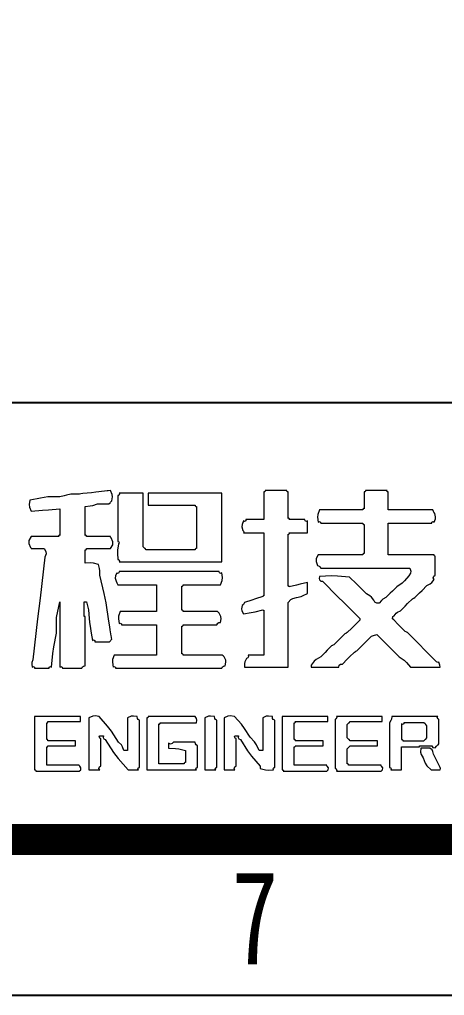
# Model space of a CAD drawing. Header units: millimetres. Extents: x -705761 to 1364679, y -410401 to 446404.
# Drawn here: x -4429 to -3065, y -115183 to -112055 of the extents above; entities that cross this region are included whole.
import ezdxf
from ezdxf.enums import TextEntityAlignment as Align

# ---------------------------------------------------------------- set-up
doc = ezdxf.new("R2010")
doc.units = ezdxf.units.MM
doc.layers.add('TK', color=7, linetype='Continuous')
doc.layers.add('模板-签名-公用', color=3, linetype='Continuous')
doc.layers.add('图框', color=7, linetype='Continuous', lineweight=13)
doc.styles.get("Standard").update_dxf_attribs({"font": 'arial.ttf'})
doc.styles.add('Style-仿宋_GB2312', font='')
doc.styles.add('宋体', font='', dxfattribs={"width": 0.7, "height": 2.5})
doc.styles.add('宋体_1', font='', dxfattribs={"width": 0.7, "height": 2.386364})
doc.styles.get('Style-仿宋_GB2312').set_extended_font_data('仿宋_GB2312')
doc.styles.get('宋体').set_extended_font_data('SimSun')
doc.styles.get('宋体_1').set_extended_font_data('SimSun')

# ---------------------------------------------------------------- blocks, each defined once
blk = doc.blocks.new('BSIET_通用图框_A3_1')
at = {"layer": '图框', "lineweight": 25}
blk.add_lwpolyline([(-420, 297), (0, 297), (0, 0), (-420, 0)], close=True, dxfattribs=at)
at = {"layer": '图框', "lineweight": 100}
blk.add_lwpolyline([(-395, 292), (-5, 292), (-5, 5), (-395, 5)], close=True, dxfattribs=at)
at = {"layer": 'TK', "style": '宋体_1', "width": 0.7, "flags": 3}
for tag, p in [('LZCO_NGZBS-W50-H30-D10_T7', (-43.865, 279.748)), ('LZCO_NJN-W50-H30-D10_T7', (-42.728, 248.654))]:
    blk.add_attdef(tag, text='', height=3, dxfattribs=at).set_placement(p, align=Align.MIDDLE_CENTER)
at = {"layer": 'TK', "style": '宋体', "width": 0.7, "flags": 3}
for tag, p in [('LZHQ_N会签6_T6_H6', (-407.253, 57.082)), ('LZHQ_N会签5_T6_H6', (-407.253, 49.082)), ('LZHQ_N会签4_T6_H6', (-407.253, 41.082)), ('LZHQ_N会签3_T6_H6', (-407.253, 33.082)), ('LZHQ_N会签2_T6_H6', (-407.253, 25.082)), ('LZHQ_N会签1_T6_H6', (-407.253, 17.082))]:
    blk.add_attdef(tag, text='', height=2.5, dxfattribs=at).set_placement(p, align=Align.MIDDLE)
at = {"layer": '图框', "color": 7, "linetype": 'Continuous', "lineweight": 25, "style": 'Style-仿宋_GB2312', "width": 0.733334}
blk.add_text('7', height=3, dxfattribs=at).set_placement((-79.801, 2.5), align=Align.MIDDLE_CENTER)
at = {"layer": '模板-签名-公用', "style": '宋体', "width": 0.7}
blk.add_attdef('LZTQINS', text='', height=2, dxfattribs=at).set_placement((-5, 5), align=Align.MIDDLE)
at = {"layer": '模板-签名-公用', "style": '宋体', "width": 0.7, "flags": 3}
blk.add_attdef('LZFRAME', (-40.909, 2.064), '', height=3, dxfattribs=at)
blk = doc.blocks.new('BSIET_通用图纸_A3(2024)_1')
at = {"color": 7, "linetype": 'Continuous', "lineweight": 0}
for p, q in [((-81.446, 10.986), (-81.679, 10.94)), ((-81.291, 10.986), (-81.446, 10.986)), ((-81.214, 10.986), (-81.291, 10.986)), ((-81.059, 10.986), (-81.214, 10.986)), ((-80.92, 11.017), (-81.059, 10.986)), ((-80.85, 11.032), (-80.92, 11.017)), ((-80.711, 11.063), (-80.85, 11.032)), ((-80.625, 11.063), (-80.711, 11.063)), ((-80.582, 11.063), (-80.625, 11.063)), ((-80.497, 11.063), (-80.582, 11.063)), ((-80.427, 11.071), (-80.497, 11.063)), ((-80.393, 11.075), (-80.427, 11.071)), ((-80.323, 11.083), (-80.393, 11.075)), ((-80.044, 11.113), (-80.323, 11.083)), ((-79.905, 11.129), (-80.044, 11.113)), ((-79.626, 11.16), (-79.905, 11.129)), ((-79.548, 11.169), (-79.626, 11.16)), ((-79.51, 11.172), (-79.548, 11.169)), ((-79.432, 11.179), (-79.51, 11.172)), ((-79.38, 11.057), (-79.432, 11.179)), ((-79.393, 10.85), (-79.371, 10.981)), ((-79.371, 10.981), (-79.38, 11.057)), ((-79.166, 11.028), (-79.2, 11.025)), ((-79.2, 11.025), (-79.2, 10.435)), ((-79.143, 11.072), (-79.166, 11.028)), ((-78.851, 11.102), (-79.161, 11.102)), ((-79.161, 11.102), (-79.143, 11.072)), ((-78.696, 11.102), (-78.851, 11.102)), ((-78.386, 11.102), (-78.696, 11.102)), ((-78.386, 10.413), (-78.386, 11.102)), ((-77.286, 11.102), (-78.232, 11.102)), ((-78.232, 11.102), (-78.232, 10.947)), ((-76.814, 11.102), (-77.286, 11.102)), ((-75.869, 11.102), (-76.814, 11.102)), ((-75.869, 10.219), (-75.869, 11.102)), ((-74.491, 11.137), (-74.513, 11.141)), ((-74.513, 11.141), (-74.513, 10.784)), ((-74.47, 11.158), (-74.491, 11.137)), ((-74.195, 11.179), (-74.474, 11.179)), ((-74.474, 11.179), (-74.47, 11.158)), ((-74.056, 11.179), (-74.195, 11.179)), ((-73.777, 11.179), (-74.056, 11.179)), ((-73.78, 11.158), (-73.777, 11.179)), ((-73.76, 11.137), (-73.78, 11.158)), ((-73.738, 11.141), (-73.76, 11.137)), ((-73.738, 10.8), (-73.738, 11.141)), ((-71.276, 11.137), (-71.298, 11.141)), ((-71.298, 11.141), (-71.298, 10.924)), ((-71.256, 11.158), (-71.276, 11.137)), ((-70.98, 11.179), (-71.259, 11.179)), ((-71.259, 11.179), (-71.256, 11.158)), ((-70.841, 11.179), (-70.98, 11.179)), ((-70.562, 11.179), (-70.841, 11.179)), ((-70.565, 11.158), (-70.562, 11.179)), ((-70.545, 11.137), (-70.565, 11.158)), ((-70.523, 11.141), (-70.545, 11.137)), ((-70.523, 10.908), (-70.523, 11.141)), ((-82.027, 10.869), (-82.05, 10.731)), ((-82.05, 10.731), (-82.041, 10.651)), ((-82.041, 10.651), (-81.988, 10.521)), ((-81.795, 10.917), (-82.027, 10.869)), ((-81.679, 10.94), (-81.795, 10.917)), ((-80.245, 10.676), (-80.088, 10.688)), ((-80.245, 10.304), (-80.245, 10.676)), ((-80.088, 10.688), (-80.008, 10.704)), ((-80.008, 10.704), (-79.858, 10.753)), ((-79.858, 10.753), (-79.711, 10.753)), ((-79.711, 10.753), (-79.638, 10.753)), ((-79.638, 10.753), (-79.49, 10.753)), ((-79.49, 10.753), (-79.451, 10.792)), ((-79.451, 10.792), (-79.432, 10.811)), ((-79.432, 10.811), (-79.393, 10.85)), ((-78.232, 10.947), (-78.232, 10.869)), ((-78.232, 10.869), (-78.232, 10.714)), ((-78.232, 10.714), (-77.627, 10.714)), ((-77.627, 10.714), (-77.325, 10.714)), ((-77.325, 10.714), (-76.721, 10.714)), ((-76.721, 10.714), (-76.724, 10.693)), ((-76.724, 10.693), (-76.703, 10.672)), ((-76.703, 10.672), (-76.682, 10.676)), ((-76.682, 10.676), (-76.682, 10.134)), ((-74.513, 10.784), (-74.513, 10.606)), ((-73.738, 10.629), (-73.738, 10.8)), ((-71.298, 10.924), (-71.298, 10.815)), ((-71.298, 10.815), (-71.298, 10.598)), ((-70.523, 10.792), (-70.523, 10.908)), ((-70.523, 10.559), (-70.523, 10.792)), ((-81.988, 10.521), (-81.617, 10.551)), ((-81.617, 10.551), (-81.431, 10.566)), ((-81.431, 10.566), (-81.059, 10.598)), ((-81.059, 10.598), (-81.059, 10.257)), ((-79.2, 10.435), (-79.2, 10.141)), ((-78.386, 10.068), (-78.386, 10.413)), ((-74.513, 10.606), (-74.513, 10.25)), ((-73.738, 10.289), (-73.738, 10.629)), ((-72.783, 10.413), (-72.792, 10.327)), ((-72.792, 10.327), (-72.77, 10.172)), ((-72.731, 10.559), (-72.783, 10.413)), ((-72.173, 10.559), (-72.731, 10.559)), ((-71.895, 10.559), (-72.173, 10.559)), ((-71.337, 10.559), (-71.895, 10.559)), ((-71.32, 10.602), (-71.34, 10.581)), ((-71.34, 10.581), (-71.337, 10.559)), ((-71.298, 10.598), (-71.32, 10.602)), ((-69.95, 10.559), (-70.523, 10.559)), ((-69.663, 10.559), (-69.95, 10.559)), ((-69.09, 10.559), (-69.663, 10.559)), ((-69.069, 10.512), (-69.09, 10.559)), ((-69.058, 10.488), (-69.069, 10.512)), ((-69.032, 10.443), (-69.058, 10.488)), ((-69.005, 10.338), (-69.032, 10.443)), ((-69.009, 10.273), (-69.005, 10.338)), ((-81.059, 10.257), (-81.059, 10.087)), ((-81.059, 10.087), (-81.059, 9.746)), ((-80.245, 10.118), (-80.245, 10.304)), ((-80.245, 9.746), (-80.245, 10.118)), ((-79.2, 10.141), (-79.2, 9.553)), ((-78.386, 9.378), (-78.386, 10.068)), ((-76.682, 10.134), (-76.682, 9.862)), ((-75.869, 9.777), (-75.869, 10.219)), ((-75.217, 10.096), (-75.222, 10.021)), ((-75.222, 10.021), (-75.191, 9.901)), ((-75.171, 10.211), (-75.217, 10.096)), ((-75.141, 10.193), (-75.171, 10.211)), ((-75.098, 10.215), (-75.141, 10.193)), ((-75.094, 10.25), (-75.098, 10.215)), ((-74.862, 10.25), (-75.094, 10.25)), ((-74.745, 10.25), (-74.862, 10.25)), ((-74.513, 10.25), (-74.745, 10.25)), ((-73.717, 10.292), (-73.738, 10.289)), ((-73.696, 10.271), (-73.717, 10.292)), ((-73.699, 10.25), (-73.696, 10.271)), ((-73.498, 10.25), (-73.699, 10.25)), ((-73.397, 10.25), (-73.498, 10.25)), ((-73.196, 10.25), (-73.397, 10.25)), ((-73.192, 10.215), (-73.196, 10.25)), ((-73.148, 10.193), (-73.192, 10.215)), ((-73.118, 10.211), (-73.148, 10.193)), ((-73.118, 10.056), (-73.118, 10.211)), ((-73.118, 9.978), (-73.118, 10.056)), ((-72.77, 10.172), (-72.74, 10.19)), ((-72.74, 10.19), (-72.696, 10.168)), ((-72.696, 10.168), (-72.692, 10.134)), ((-72.692, 10.134), (-72.15, 10.134)), ((-72.15, 10.134), (-71.879, 10.134)), ((-71.879, 10.134), (-71.337, 10.134)), ((-71.337, 10.134), (-71.34, 10.112)), ((-71.34, 10.112), (-71.32, 10.091)), ((-71.32, 10.091), (-71.298, 10.095)), ((-71.298, 10.095), (-71.298, 9.723)), ((-70.523, 9.731), (-70.523, 10.134)), ((-70.523, 10.134), (-69.965, 10.134)), ((-69.965, 10.134), (-69.686, 10.134)), ((-69.686, 10.134), (-69.129, 10.134)), ((-69.129, 10.134), (-69.125, 10.168)), ((-69.125, 10.168), (-69.081, 10.19)), ((-69.081, 10.19), (-69.051, 10.172)), ((-69.051, 10.172), (-69.009, 10.273)), ((-81.988, 9.707), (-82.055, 9.584)), ((-81.632, 9.707), (-81.988, 9.707)), ((-81.454, 9.707), (-81.632, 9.707)), ((-81.098, 9.707), (-81.454, 9.707)), ((-81.081, 9.75), (-81.102, 9.729)), ((-81.102, 9.729), (-81.098, 9.707)), ((-81.059, 9.746), (-81.081, 9.75)), ((-80.224, 9.75), (-80.245, 9.746)), ((-80.203, 9.729), (-80.224, 9.75)), ((-80.207, 9.707), (-80.203, 9.729)), ((-79.897, 9.707), (-80.207, 9.707)), ((-79.742, 9.707), (-79.897, 9.707)), ((-79.432, 9.707), (-79.742, 9.707)), ((-79.434, 9.69), (-79.432, 9.707)), ((-76.682, 9.862), (-76.682, 9.32)), ((-75.869, 8.894), (-75.869, 9.777)), ((-75.191, 9.901), (-75.166, 9.881)), ((-75.159, 9.853), (-75.171, 9.823)), ((-75.171, 9.823), (-74.908, 9.823)), ((-75.166, 9.881), (-75.159, 9.853)), ((-74.908, 9.823), (-74.776, 9.823)), ((-74.776, 9.823), (-74.513, 9.823)), ((-74.513, 9.823), (-74.513, 9.018)), ((-73.738, 9.119), (-73.738, 9.785)), ((-73.738, 9.785), (-73.717, 9.781)), ((-73.717, 9.781), (-73.696, 9.802)), ((-73.696, 9.802), (-73.699, 9.823)), ((-73.699, 9.823), (-73.467, 9.823)), ((-73.467, 9.823), (-73.351, 9.823)), ((-73.351, 9.823), (-73.118, 9.823)), ((-73.118, 9.823), (-73.118, 9.978)), ((-71.298, 9.723), (-71.298, 9.537)), ((-70.523, 9.529), (-70.523, 9.731)), ((-82.055, 9.584), (-82.06, 9.488)), ((-82.06, 9.488), (-82.008, 9.359)), ((-79.428, 9.677), (-79.434, 9.69)), ((-79.432, 9.32), (-79.366, 9.443)), ((-79.413, 9.669), (-79.428, 9.677)), ((-79.36, 9.539), (-79.413, 9.669)), ((-79.366, 9.443), (-79.36, 9.539)), ((-79.18, 9.475), (-79.212, 9.276)), ((-79.2, 9.553), (-79.17, 9.541)), ((-79.159, 9.499), (-79.18, 9.475)), ((-79.17, 9.541), (-79.159, 9.499)), ((-71.298, 9.537), (-71.298, 9.165)), ((-70.523, 9.126), (-70.523, 9.529)), ((-82.008, 9.359), (-81.993, 9.35)), ((-81.993, 9.35), (-81.986, 9.337)), ((-81.986, 9.337), (-81.988, 9.32)), ((-81.988, 9.32), (-81.818, 9.32)), ((-81.818, 9.32), (-81.733, 9.32)), ((-81.733, 9.32), (-81.563, 9.32)), ((-81.563, 9.32), (-81.507, 9.227)), ((-81.501, 9.149), (-81.543, 9.049)), ((-81.507, 9.227), (-81.501, 9.149)), ((-80.245, 9.111), (-80.245, 9.281)), ((-80.245, 9.281), (-80.224, 9.278)), ((-80.245, 9.026), (-80.245, 9.111)), ((-80.224, 9.278), (-80.203, 9.298)), ((-80.203, 9.298), (-80.207, 9.32)), ((-80.207, 9.32), (-79.897, 9.32)), ((-79.897, 9.32), (-79.742, 9.32)), ((-79.742, 9.32), (-79.432, 9.32)), ((-79.212, 9.276), (-79.216, 9.173)), ((-79.216, 9.173), (-79.2, 8.971)), ((-78.348, 9.34), (-78.386, 9.378)), ((-78.328, 9.32), (-78.348, 9.34)), ((-78.29, 9.281), (-78.328, 9.32)), ((-77.662, 9.281), (-78.29, 9.281)), ((-77.348, 9.281), (-77.662, 9.281)), ((-76.721, 9.281), (-77.348, 9.281)), ((-76.703, 9.324), (-76.724, 9.303)), ((-76.724, 9.303), (-76.721, 9.281)), ((-76.682, 9.32), (-76.703, 9.324)), ((-73.738, 8.786), (-73.738, 9.119)), ((-72.77, 9.126), (-72.836, 9.003)), ((-72.196, 9.126), (-72.77, 9.126)), ((-71.91, 9.126), (-72.196, 9.126)), ((-71.337, 9.126), (-71.91, 9.126)), ((-71.32, 9.169), (-71.34, 9.148)), ((-71.34, 9.148), (-71.337, 9.126)), ((-71.298, 9.165), (-71.32, 9.169)), ((-69.934, 9.126), (-70.523, 9.126)), ((-69.64, 9.126), (-69.934, 9.126)), ((-69.051, 9.126), (-69.64, 9.126)), ((-69.055, 9.105), (-69.051, 9.126)), ((-69.034, 9.084), (-69.055, 9.105)), ((-69.013, 9.088), (-69.034, 9.084)), ((-69.013, 8.84), (-69.013, 9.088)), ((-81.543, 9.049), (-81.697, 7.732)), ((-80.245, 8.855), (-80.245, 9.026)), ((-80.074, 8.861), (-80.245, 8.855)), ((-79.987, 8.852), (-80.074, 8.861)), ((-79.82, 8.816), (-79.987, 8.852)), ((-79.789, 8.68), (-79.82, 8.816)), ((-79.2, 8.971), (-79.166, 8.968)), ((-79.166, 8.968), (-79.143, 8.924)), ((-79.143, 8.924), (-79.161, 8.894)), ((-79.161, 8.894), (-77.844, 8.894)), ((-77.844, 8.894), (-77.186, 8.894)), ((-77.186, 8.894), (-75.869, 8.894)), ((-74.513, 9.018), (-74.513, 8.615)), ((-73.738, 8.119), (-73.738, 8.786)), ((-72.836, 9.003), (-72.841, 8.907)), ((-72.841, 8.907), (-72.789, 8.778)), ((-72.789, 8.778), (-72.744, 8.757)), ((-69.013, 8.716), (-69.013, 8.84)), ((-79.781, 8.608), (-79.789, 8.68)), ((-79.781, 8.468), (-79.781, 8.608)), ((-79.639, 7.885), (-79.781, 8.468)), ((-79.239, 8.546), (-79.28, 8.445)), ((-79.208, 8.528), (-79.239, 8.546)), ((-79.165, 8.55), (-79.208, 8.528)), ((-79.161, 8.584), (-79.165, 8.55)), ((-77.875, 8.584), (-79.161, 8.584)), ((-77.232, 8.584), (-77.875, 8.584)), ((-75.946, 8.584), (-77.232, 8.584)), ((-75.942, 8.55), (-75.946, 8.584)), ((-75.898, 8.528), (-75.942, 8.55)), ((-75.869, 8.546), (-75.898, 8.528)), ((-75.846, 8.391), (-75.869, 8.546)), ((-74.513, 8.615), (-74.513, 7.81)), ((-72.744, 8.757), (-72.722, 8.739)), ((-72.722, 8.739), (-72.692, 8.7)), ((-72.692, 8.7), (-71.546, 8.7)), ((-71.546, 8.7), (-70.972, 8.7)), ((-70.972, 8.7), (-69.826, 8.7)), ((-69.865, 8.449), (-70, 8.289)), ((-69.809, 8.534), (-69.865, 8.449)), ((-69.826, 8.7), (-69.798, 8.602)), ((-69.798, 8.602), (-69.809, 8.534)), ((-69.061, 8.439), (-69.013, 8.468)), ((-69.013, 8.468), (-69.013, 8.716)), ((-79.28, 8.445), (-79.285, 8.379)), ((-79.285, 8.379), (-79.258, 8.274)), ((-79.258, 8.274), (-79.232, 8.229)), ((-79.232, 8.229), (-79.22, 8.206)), ((-79.22, 8.206), (-79.2, 8.158)), ((-79.2, 8.158), (-78.704, 8.158)), ((-78.704, 8.158), (-78.456, 8.158)), ((-78.456, 8.158), (-77.96, 8.158)), ((-77.96, 8.158), (-77.96, 7.817)), ((-77.125, 8.116), (-77.105, 8.137)), ((-77.105, 8.137), (-77.108, 8.158)), ((-77.108, 8.158), (-76.628, 8.158)), ((-76.628, 8.158), (-76.387, 8.158)), ((-76.387, 8.158), (-75.907, 8.158)), ((-75.907, 8.158), (-75.855, 8.304)), ((-75.855, 8.304), (-75.846, 8.391)), ((-73.467, 8.154), (-73.699, 8.1)), ((-73.351, 8.181), (-73.467, 8.154)), ((-73.118, 8.235), (-73.351, 8.181)), ((-73.118, 8.096), (-73.118, 8.235)), ((-72.731, 8.429), (-72.743, 8.367)), ((-72.743, 8.367), (-72.732, 8.324)), ((-72.732, 8.324), (-72.692, 8.274)), ((-72.344, 8.444), (-72.731, 8.429)), ((-72.692, 8.274), (-72.661, 8.282)), ((-72.661, 8.282), (-72.639, 8.276)), ((-72.639, 8.276), (-72.615, 8.255)), ((-72.615, 8.255), (-72.158, 7.798)), ((-72.149, 8.441), (-72.344, 8.444)), ((-71.763, 8.41), (-72.149, 8.441)), ((-71.546, 8.193), (-71.763, 8.41)), ((-71.437, 8.084), (-71.546, 8.193)), ((-70.08, 8.218), (-70.252, 8.1)), ((-70, 8.289), (-70.08, 8.218)), ((-69.438, 7.984), (-69.284, 8.138)), ((-69.284, 8.138), (-69.177, 8.197)), ((-69.177, 8.197), (-69.127, 8.238)), ((-69.127, 8.238), (-69.051, 8.332)), ((-69.078, 8.382), (-69.061, 8.439)), ((-69.051, 8.332), (-69.078, 8.382)), ((-79.58, 7.589), (-79.639, 7.885)), ((-77.147, 7.81), (-77.147, 8.119)), ((-77.147, 8.119), (-77.125, 8.116)), ((-73.721, 8.122), (-73.738, 8.119)), ((-73.708, 8.115), (-73.721, 8.122)), ((-73.699, 8.1), (-73.708, 8.115)), ((-73.251, 7.816), (-73.118, 7.887)), ((-73.118, 8.026), (-73.118, 8.096)), ((-73.118, 7.887), (-73.118, 8.026)), ((-71.22, 7.868), (-71.437, 8.084)), ((-71.114, 7.81), (-71.22, 7.868)), ((-70.461, 7.891), (-70.601, 7.751)), ((-70.392, 7.961), (-70.461, 7.891)), ((-70.252, 8.1), (-70.392, 7.961)), ((-69.671, 7.751), (-69.516, 7.906)), ((-69.516, 7.906), (-69.438, 7.984)), ((-81.697, 7.732), (-81.775, 7.073)), ((-81.107, 7.414), (-81.059, 7.616)), ((-81.059, 7.616), (-81.059, 6.779)), ((-80.284, 7.43), (-80.284, 7.616)), ((-80.284, 7.616), (-80.253, 7.616)), ((-80.253, 7.616), (-80.238, 7.616)), ((-80.238, 7.616), (-80.207, 7.616)), ((-80.207, 7.616), (-80.148, 7.356)), ((-79.49, 6.996), (-79.58, 7.589)), ((-77.96, 7.817), (-77.96, 7.647)), ((-77.96, 7.647), (-77.96, 7.306)), ((-77.147, 7.655), (-77.147, 7.81)), ((-77.147, 7.344), (-77.147, 7.655)), ((-75.171, 7.53), (-75.21, 7.499)), ((-75.153, 7.551), (-75.171, 7.53)), ((-75.133, 7.596), (-75.153, 7.551)), ((-74.9, 7.674), (-75.133, 7.596)), ((-74.784, 7.713), (-74.9, 7.674)), ((-74.551, 7.79), (-74.784, 7.713)), ((-74.543, 7.805), (-74.551, 7.79)), ((-74.53, 7.812), (-74.543, 7.805)), ((-74.513, 7.81), (-74.53, 7.812)), ((-73.738, 7.596), (-73.654, 7.689)), ((-73.738, 6.767), (-73.738, 7.596)), ((-73.654, 7.689), (-73.589, 7.726)), ((-73.589, 7.726), (-73.467, 7.751)), ((-73.467, 7.751), (-73.322, 7.789)), ((-73.322, 7.789), (-73.251, 7.816)), ((-72.158, 7.798), (-71.929, 7.569)), ((-71.929, 7.569), (-71.472, 7.112)), ((-71.064, 7.768), (-71.114, 7.81)), ((-70.988, 7.674), (-71.064, 7.768)), ((-70.951, 7.603), (-70.988, 7.674)), ((-70.893, 7.57), (-70.951, 7.603)), ((-70.814, 7.577), (-70.893, 7.57)), ((-70.745, 7.663), (-70.814, 7.577)), ((-70.698, 7.701), (-70.745, 7.663)), ((-70.601, 7.751), (-70.698, 7.701)), ((-69.981, 7.48), (-69.904, 7.558)), ((-69.904, 7.558), (-69.749, 7.713)), ((-69.749, 7.713), (-69.717, 7.728)), ((-69.717, 7.728), (-69.702, 7.736)), ((-69.702, 7.736), (-69.671, 7.751)), ((-81.175, 7.112), (-81.13, 7.314)), ((-81.13, 7.314), (-81.107, 7.414)), ((-80.284, 7.337), (-80.284, 7.43)), ((-80.284, 7.151), (-80.284, 7.337)), ((-80.148, 7.356), (-80.129, 7.223)), ((-80.129, 7.223), (-80.11, 6.957)), ((-79.122, 7.306), (-79.175, 7.159)), ((-78.657, 7.306), (-79.122, 7.306)), ((-78.425, 7.306), (-78.657, 7.306)), ((-77.96, 7.306), (-78.425, 7.306)), ((-77.125, 7.348), (-77.147, 7.344)), ((-77.105, 7.328), (-77.125, 7.348)), ((-77.108, 7.306), (-77.105, 7.328)), ((-76.666, 7.306), (-77.108, 7.306)), ((-76.445, 7.306), (-76.666, 7.306)), ((-76.004, 7.306), (-76.445, 7.306)), ((-75.981, 7.283), (-76.004, 7.306)), ((-75.969, 7.271), (-75.981, 7.283)), ((-75.946, 7.248), (-75.969, 7.271)), ((-75.895, 7.142), (-75.946, 7.248)), ((-75.21, 7.499), (-75.228, 7.392)), ((-75.228, 7.392), (-75.219, 7.327)), ((-75.219, 7.327), (-75.171, 7.228)), ((-75.171, 7.228), (-74.921, 7.272)), ((-74.921, 7.272), (-74.797, 7.299)), ((-74.797, 7.299), (-74.551, 7.364)), ((-74.551, 7.364), (-74.543, 7.349)), ((-74.543, 7.349), (-74.53, 7.342)), ((-74.53, 7.342), (-74.513, 7.344)), ((-74.513, 7.344), (-74.513, 6.771)), ((-70.329, 7.17), (-70.268, 7.248)), ((-70.268, 7.248), (-70.225, 7.282)), ((-70.225, 7.282), (-70.136, 7.325)), ((-70.136, 7.325), (-69.981, 7.48)), ((-81.775, 7.073), (-81.93, 5.756)), ((-81.175, 6.911), (-81.175, 7.112)), ((-81.175, 6.81), (-81.175, 6.911)), ((-80.269, 7.151), (-80.284, 7.151)), ((-80.261, 7.151), (-80.269, 7.151)), ((-80.245, 7.151), (-80.261, 7.151)), ((-80.245, 6.516), (-80.245, 7.151)), ((-80.11, 6.957), (-80.079, 6.771)), ((-79.459, 6.81), (-79.49, 6.996)), ((-79.175, 7.159), (-79.183, 7.073)), ((-79.183, 7.073), (-79.161, 6.919)), ((-79.161, 6.919), (-79.131, 6.936)), ((-79.131, 6.936), (-79.087, 6.914)), ((-79.087, 6.914), (-79.084, 6.88)), ((-76.023, 6.88), (-75.994, 6.927)), ((-75.994, 6.927), (-75.962, 6.949)), ((-75.962, 6.949), (-75.907, 6.957)), ((-75.907, 6.957), (-75.886, 7.073)), ((-75.886, 7.073), (-75.895, 7.142)), ((-71.472, 6.996), (-71.619, 6.849)), ((-71.472, 7.112), (-71.44, 7.079)), ((-71.44, 7.029), (-71.472, 6.996)), ((-71.44, 7.079), (-71.44, 7.029)), ((-70.387, 7.074), (-70.377, 7.143)), ((-70.349, 7.035), (-70.387, 7.074)), ((-70.377, 7.143), (-70.329, 7.17)), ((-70.202, 6.888), (-70.349, 7.035)), ((-70.128, 6.814), (-70.202, 6.888)), ((-81.257, 6.178), (-81.175, 6.609)), ((-81.175, 6.609), (-81.175, 6.81)), ((-81.059, 6.779), (-81.059, 6.361)), ((-80.079, 6.771), (-80.063, 6.678)), ((-80.063, 6.678), (-80.033, 6.492)), ((-79.444, 6.717), (-79.459, 6.81)), ((-79.413, 6.531), (-79.444, 6.717)), ((-79.084, 6.88), (-78.634, 6.88)), ((-78.634, 6.88), (-78.409, 6.88)), ((-78.409, 6.88), (-77.96, 6.88)), ((-77.96, 6.88), (-77.96, 6.492)), ((-77.147, 6.485), (-77.147, 6.841)), ((-77.147, 6.841), (-77.125, 6.837)), ((-77.125, 6.837), (-77.105, 6.858)), ((-77.105, 6.858), (-77.108, 6.88)), ((-77.108, 6.88), (-76.674, 6.88)), ((-76.674, 6.88), (-76.457, 6.88)), ((-76.457, 6.88), (-76.023, 6.88)), ((-74.513, 6.771), (-74.513, 6.485)), ((-73.738, 6.353), (-73.738, 6.767)), ((-71.917, 6.589), (-72.057, 6.45)), ((-71.887, 6.605), (-71.917, 6.589)), ((-71.871, 6.613), (-71.887, 6.605)), ((-71.84, 6.628), (-71.871, 6.613)), ((-71.693, 6.775), (-71.84, 6.628)), ((-71.619, 6.849), (-71.693, 6.775)), ((-71.002, 6.541), (-70.891, 6.57)), ((-70.891, 6.57), (-70.604, 6.283)), ((-69.981, 6.667), (-70.128, 6.814)), ((-69.95, 6.651), (-69.981, 6.667)), ((-69.934, 6.643), (-69.95, 6.651)), ((-69.904, 6.628), (-69.934, 6.643)), ((-69.532, 6.256), (-69.904, 6.628)), ((-81.059, 6.361), (-81.059, 5.524)), ((-80.245, 6.198), (-80.245, 6.516)), ((-80.033, 6.492), (-80.025, 6.446)), ((-80.025, 6.446), (-80.021, 6.423)), ((-80.021, 6.423), (-80.013, 6.376)), ((-80.013, 6.376), (-79.983, 6.394)), ((-79.983, 6.394), (-79.939, 6.372)), ((-79.939, 6.372), (-79.936, 6.337)), ((-79.936, 6.337), (-79.75, 6.337)), ((-79.75, 6.337), (-79.657, 6.337)), ((-79.657, 6.337), (-79.471, 6.337)), ((-79.471, 6.337), (-79.44, 6.368)), ((-79.44, 6.368), (-79.424, 6.384)), ((-79.424, 6.384), (-79.393, 6.415)), ((-79.405, 6.485), (-79.413, 6.531)), ((-79.401, 6.461), (-79.405, 6.485)), ((-79.393, 6.415), (-79.401, 6.461)), ((-77.96, 6.492), (-77.96, 6.299)), ((-77.96, 6.299), (-77.96, 5.911)), ((-77.147, 6.307), (-77.147, 6.485)), ((-77.147, 5.95), (-77.147, 6.307)), ((-74.513, 6.485), (-74.513, 5.911)), ((-73.738, 5.524), (-73.738, 6.353)), ((-72.127, 6.38), (-72.266, 6.241)), ((-72.057, 6.45), (-72.127, 6.38)), ((-71.375, 6.202), (-71.298, 6.279)), ((-71.298, 6.279), (-71.143, 6.434)), ((-71.143, 6.434), (-71.058, 6.511)), ((-71.058, 6.511), (-71.002, 6.541)), ((-70.604, 6.283), (-70.461, 6.14)), ((-69.346, 6.07), (-69.532, 6.256)), ((-81.33, 5.524), (-81.288, 5.96)), ((-81.288, 5.96), (-81.257, 6.178)), ((-80.245, 5.563), (-80.245, 6.198)), ((-77.125, 5.954), (-77.147, 5.95)), ((-77.105, 5.933), (-77.125, 5.954)), ((-72.553, 5.993), (-72.692, 5.853)), ((-72.483, 6.062), (-72.553, 5.993)), ((-72.344, 6.202), (-72.483, 6.062)), ((-72.313, 6.217), (-72.344, 6.202)), ((-72.297, 6.225), (-72.313, 6.217)), ((-72.266, 6.241), (-72.297, 6.225)), ((-71.763, 5.853), (-71.608, 6.008)), ((-71.608, 6.008), (-71.577, 6.024)), ((-71.577, 6.024), (-71.561, 6.031)), ((-71.561, 6.031), (-71.53, 6.047)), ((-71.53, 6.047), (-71.375, 6.202)), ((-70.461, 6.14), (-70.174, 5.853)), ((-68.974, 5.698), (-69.346, 6.07)), ((-81.961, 5.668), (-81.965, 5.616)), ((-81.93, 5.756), (-81.961, 5.668)), ((-79.368, 5.765), (-79.377, 5.678)), ((-79.377, 5.678), (-79.355, 5.524)), ((-79.316, 5.911), (-79.368, 5.765)), ((-78.774, 5.911), (-79.316, 5.911)), ((-78.502, 5.911), (-78.774, 5.911)), ((-77.96, 5.911), (-78.502, 5.911)), ((-77.108, 5.911), (-77.105, 5.933)), ((-76.605, 5.911), (-77.108, 5.911)), ((-76.353, 5.911), (-76.605, 5.911)), ((-75.849, 5.911), (-76.353, 5.911)), ((-75.826, 5.888), (-75.849, 5.911)), ((-75.814, 5.877), (-75.826, 5.888)), ((-75.791, 5.853), (-75.814, 5.877)), ((-75.741, 5.748), (-75.791, 5.853)), ((-75.753, 5.563), (-75.731, 5.678)), ((-75.731, 5.678), (-75.741, 5.748)), ((-75.125, 5.696), (-75.138, 5.635)), ((-75.138, 5.635), (-75.133, 5.524)), ((-75.075, 5.795), (-75.125, 5.696)), ((-75.028, 5.819), (-75.075, 5.795)), ((-75.007, 5.86), (-75.028, 5.819)), ((-74.815, 5.911), (-75.016, 5.911)), ((-75.016, 5.911), (-75.007, 5.86)), ((-74.714, 5.911), (-74.815, 5.911)), ((-74.513, 5.911), (-74.714, 5.911)), ((-72.898, 5.709), (-73.002, 5.582)), ((-72.832, 5.766), (-72.898, 5.709)), ((-72.692, 5.853), (-72.832, 5.766)), ((-71.995, 5.621), (-71.84, 5.776)), ((-71.84, 5.776), (-71.763, 5.853)), ((-70.174, 5.853), (-70.011, 5.743)), ((-70.011, 5.743), (-69.935, 5.675)), ((-69.935, 5.675), (-69.807, 5.524)), ((-68.95, 5.677), (-68.974, 5.698)), ((-68.928, 5.672), (-68.95, 5.677)), ((-68.896, 5.679), (-68.928, 5.672)), ((-68.881, 5.617), (-68.896, 5.679)), ((-81.965, 5.616), (-81.95, 5.524)), ((-81.95, 5.524), (-81.92, 5.542)), ((-81.92, 5.542), (-81.876, 5.52)), ((-81.876, 5.52), (-81.872, 5.485)), ((-81.872, 5.485), (-81.687, 5.485)), ((-81.687, 5.485), (-81.594, 5.485)), ((-81.594, 5.485), (-81.408, 5.485)), ((-81.408, 5.485), (-81.404, 5.52)), ((-81.404, 5.52), (-81.36, 5.542)), ((-81.36, 5.542), (-81.33, 5.524)), ((-81.059, 5.524), (-81.029, 5.542)), ((-81.029, 5.542), (-80.985, 5.52)), ((-80.985, 5.52), (-80.982, 5.485)), ((-80.982, 5.485), (-80.733, 5.485)), ((-80.733, 5.485), (-80.609, 5.485)), ((-80.609, 5.485), (-80.362, 5.485)), ((-80.362, 5.485), (-80.333, 5.533)), ((-80.333, 5.533), (-80.301, 5.554)), ((-80.301, 5.554), (-80.245, 5.563)), ((-79.355, 5.524), (-79.325, 5.542)), ((-79.325, 5.542), (-79.281, 5.52)), ((-79.281, 5.52), (-79.277, 5.485)), ((-79.277, 5.485), (-77.914, 5.485)), ((-77.914, 5.485), (-77.232, 5.485)), ((-77.232, 5.485), (-75.869, 5.485)), ((-75.869, 5.485), (-75.839, 5.533)), ((-75.839, 5.533), (-75.807, 5.554)), ((-75.807, 5.554), (-75.753, 5.563)), ((-75.133, 5.524), (-74.575, 5.524)), ((-74.575, 5.524), (-74.296, 5.524)), ((-74.296, 5.524), (-73.738, 5.524)), ((-73.002, 5.582), (-73.002, 5.559)), ((-73.002, 5.559), (-73.002, 5.547)), ((-73.002, 5.547), (-73.002, 5.524)), ((-73.002, 5.524), (-72.646, 5.524)), ((-72.646, 5.524), (-72.468, 5.524)), ((-72.468, 5.524), (-72.111, 5.524)), ((-72.111, 5.524), (-72.094, 5.582)), ((-72.094, 5.582), (-72.055, 5.614)), ((-72.055, 5.614), (-71.995, 5.621)), ((-69.807, 5.524), (-69.427, 5.524)), ((-69.427, 5.524), (-69.237, 5.524)), ((-69.237, 5.524), (-68.858, 5.524)), ((-68.873, 5.586), (-68.881, 5.617)), ((-68.858, 5.524), (-68.873, 5.586)), ((-81.284, 3.936), (-81.872, 3.936)), ((-81.872, 3.936), (-81.872, 3.254)), ((-81.463, 3.738), (-81.443, 3.759)), ((-81.443, 3.759), (-81.446, 3.781)), ((-81.446, 3.781), (-81.028, 3.781)), ((-80.989, 3.936), (-81.284, 3.936)), ((-81.028, 3.781), (-80.819, 3.781)), ((-80.4, 3.936), (-80.989, 3.936)), ((-80.819, 3.781), (-80.4, 3.781)), ((-80.4, 3.874), (-80.4, 3.936)), ((-80.4, 3.843), (-80.4, 3.874)), ((-80.4, 3.781), (-80.4, 3.843)), ((-80.007, 3.949), (-80.129, 3.897)), ((-80.129, 3.897), (-80.129, 3.231)), ((-79.931, 3.958), (-80.007, 3.949)), ((-79.8, 3.936), (-79.931, 3.958)), ((-79.528, 3.631), (-79.8, 3.936)), ((-78.775, 3.947), (-78.89, 3.897)), ((-78.89, 3.897), (-78.89, 3.479)), ((-78.703, 3.956), (-78.775, 3.947)), ((-78.58, 3.936), (-78.703, 3.956)), ((-78.571, 3.881), (-78.58, 3.936)), ((-78.55, 3.849), (-78.571, 3.881)), ((-78.502, 3.82), (-78.55, 3.849)), ((-78.502, 3.216), (-78.502, 3.82)), ((-78.248, 3.893), (-78.27, 3.897)), ((-78.27, 3.897), (-78.27, 3.231)), ((-78.228, 3.915), (-78.248, 3.893)), ((-77.627, 3.936), (-78.232, 3.936)), ((-78.232, 3.936), (-78.228, 3.915)), ((-77.325, 3.936), (-77.627, 3.936)), ((-76.721, 3.936), (-77.325, 3.936)), ((-76.674, 3.872), (-76.721, 3.936)), ((-76.682, 3.742), (-76.664, 3.819)), ((-76.664, 3.819), (-76.674, 3.872)), ((-76.296, 3.947), (-76.411, 3.897)), ((-76.411, 3.897), (-76.411, 3.231)), ((-76.224, 3.956), (-76.296, 3.947)), ((-76.101, 3.936), (-76.224, 3.956)), ((-76.092, 3.881), (-76.101, 3.936)), ((-76.071, 3.849), (-76.092, 3.881)), ((-76.023, 3.82), (-76.071, 3.849)), ((-76.023, 3.216), (-76.023, 3.82)), ((-75.669, 3.949), (-75.791, 3.897)), ((-75.791, 3.897), (-75.791, 3.231)), ((-75.592, 3.958), (-75.669, 3.949)), ((-75.462, 3.936), (-75.592, 3.958)), ((-75.238, 3.692), (-75.462, 3.936)), ((-74.437, 3.947), (-74.551, 3.897)), ((-74.551, 3.897), (-74.551, 3.479)), ((-74.365, 3.956), (-74.437, 3.947)), ((-74.242, 3.936), (-74.365, 3.956)), ((-74.233, 3.881), (-74.242, 3.936)), ((-74.212, 3.849), (-74.233, 3.881)), ((-74.164, 3.82), (-74.212, 3.849)), ((-74.164, 3.216), (-74.164, 3.82)), ((-73.343, 3.936), (-73.932, 3.936)), ((-73.932, 3.936), (-73.932, 3.254)), ((-73.523, 3.738), (-73.502, 3.759)), ((-73.502, 3.759), (-73.506, 3.781)), ((-73.506, 3.781), (-73.087, 3.781)), ((-73.049, 3.936), (-73.343, 3.936)), ((-73.087, 3.781), (-72.878, 3.781)), ((-72.46, 3.936), (-73.049, 3.936)), ((-72.878, 3.781), (-72.46, 3.781)), ((-72.46, 3.874), (-72.46, 3.936)), ((-72.46, 3.843), (-72.46, 3.874)), ((-72.46, 3.781), (-72.46, 3.843)), ((-72.193, 3.862), (-72.228, 3.858)), ((-72.228, 3.858), (-72.228, 3.223)), ((-72.171, 3.906), (-72.193, 3.862)), ((-71.6, 3.936), (-72.189, 3.936)), ((-72.189, 3.936), (-72.171, 3.906)), ((-71.782, 3.742), (-71.743, 3.781)), ((-71.743, 3.781), (-71.333, 3.781)), ((-71.305, 3.936), (-71.6, 3.936)), ((-71.333, 3.781), (-71.128, 3.781)), ((-70.717, 3.936), (-71.305, 3.936)), ((-71.128, 3.781), (-70.717, 3.781)), ((-70.717, 3.874), (-70.717, 3.936)), ((-70.717, 3.843), (-70.717, 3.874)), ((-70.717, 3.781), (-70.717, 3.843)), ((-70.44, 3.813), (-70.484, 3.742)), ((-70.424, 3.854), (-70.44, 3.813)), ((-70.407, 3.936), (-70.424, 3.854)), ((-69.818, 3.936), (-70.407, 3.936)), ((-69.524, 3.936), (-69.818, 3.936)), ((-68.935, 3.936), (-69.524, 3.936)), ((-68.953, 3.906), (-68.935, 3.936)), ((-68.931, 3.862), (-68.953, 3.906)), ((-68.896, 3.858), (-68.931, 3.862)), ((-68.896, 3.541), (-68.896, 3.858)), ((-81.485, 3.525), (-81.485, 3.742)), ((-81.485, 3.742), (-81.463, 3.738)), ((-81.485, 3.417), (-81.485, 3.525)), ((-79.403, 3.466), (-79.528, 3.631)), ((-79.18, 3.122), (-79.403, 3.466)), ((-78.89, 3.479), (-78.89, 3.27)), ((-77.883, 3.192), (-77.883, 3.704)), ((-77.883, 3.704), (-77.861, 3.7)), ((-77.861, 3.7), (-77.84, 3.721)), ((-77.84, 3.721), (-77.844, 3.742)), ((-77.844, 3.742), (-77.379, 3.742)), ((-77.379, 3.742), (-77.147, 3.742)), ((-77.147, 3.742), (-76.682, 3.742)), ((-75.136, 3.558), (-75.238, 3.692)), ((-74.958, 3.277), (-75.136, 3.558)), ((-74.551, 3.479), (-74.551, 3.27)), ((-73.544, 3.525), (-73.544, 3.742)), ((-73.544, 3.742), (-73.523, 3.738)), ((-73.544, 3.417), (-73.544, 3.525)), ((-71.84, 3.684), (-71.801, 3.723)), ((-71.84, 3.514), (-71.84, 3.684)), ((-71.84, 3.428), (-71.84, 3.514)), ((-71.801, 3.723), (-71.782, 3.742)), ((-70.484, 3.742), (-70.484, 3.169)), ((-70.067, 3.686), (-70.097, 3.704)), ((-70.097, 3.704), (-70.097, 3.502)), ((-70.097, 3.502), (-70.097, 3.401)), ((-70.023, 3.708), (-70.067, 3.686)), ((-70.02, 3.742), (-70.023, 3.708)), ((-69.764, 3.742), (-70.02, 3.742)), ((-69.636, 3.742), (-69.764, 3.742)), ((-69.38, 3.742), (-69.636, 3.742)), ((-69.342, 3.704), (-69.38, 3.742)), ((-69.322, 3.684), (-69.342, 3.704)), ((-69.284, 3.646), (-69.322, 3.684)), ((-69.284, 3.491), (-69.284, 3.646)), ((-69.284, 3.413), (-69.284, 3.491)), ((-68.896, 3.382), (-68.896, 3.541)), ((-81.872, 3.254), (-81.872, 2.913)), ((-81.485, 3.2), (-81.485, 3.417)), ((-81.463, 3.204), (-81.485, 3.2)), ((-81.443, 3.183), (-81.463, 3.204)), ((-81.446, 3.161), (-81.443, 3.183)), ((-81.09, 3.161), (-81.446, 3.161)), ((-80.912, 3.161), (-81.09, 3.161)), ((-80.555, 3.161), (-80.912, 3.161)), ((-80.555, 3.099), (-80.555, 3.161)), ((-80.129, 3.231), (-80.129, 2.898)), ((-79.799, 3.287), (-79.781, 3.316)), ((-79.777, 3.242), (-79.799, 3.287)), ((-79.781, 3.316), (-79.734, 3.316)), ((-79.742, 3.239), (-79.777, 3.242)), ((-79.742, 2.882), (-79.742, 3.239)), ((-79.734, 3.316), (-79.711, 3.316)), ((-79.711, 3.316), (-79.665, 3.316)), ((-79.665, 3.316), (-79.674, 3.265)), ((-79.674, 3.265), (-79.653, 3.223)), ((-79.653, 3.223), (-79.606, 3.2)), ((-79.606, 3.2), (-79.342, 2.792)), ((-78.89, 3.27), (-78.89, 2.851)), ((-78.502, 2.913), (-78.502, 3.216)), ((-78.27, 3.231), (-78.27, 2.898)), ((-77.883, 2.937), (-77.883, 3.192)), ((-76.411, 3.231), (-76.411, 2.898)), ((-76.023, 2.913), (-76.023, 3.216)), ((-75.791, 3.231), (-75.791, 2.898)), ((-75.46, 3.287), (-75.442, 3.316)), ((-75.438, 3.242), (-75.46, 3.287)), ((-75.442, 3.316), (-75.396, 3.316)), ((-75.404, 3.239), (-75.438, 3.242)), ((-75.404, 2.882), (-75.404, 3.239)), ((-75.396, 3.316), (-75.373, 3.316)), ((-75.373, 3.316), (-75.326, 3.316)), ((-75.326, 3.316), (-75.335, 3.265)), ((-75.335, 3.265), (-75.314, 3.223)), ((-75.314, 3.223), (-75.268, 3.2)), ((-75.268, 3.2), (-75.039, 2.841)), ((-74.818, 3.126), (-74.958, 3.277)), ((-74.551, 3.27), (-74.551, 2.851)), ((-74.164, 2.913), (-74.164, 3.216)), ((-73.932, 3.254), (-73.932, 2.913)), ((-73.544, 3.2), (-73.544, 3.417)), ((-73.523, 3.204), (-73.544, 3.2)), ((-73.502, 3.183), (-73.523, 3.204)), ((-73.506, 3.161), (-73.502, 3.183)), ((-73.15, 3.161), (-73.506, 3.161)), ((-72.971, 3.161), (-73.15, 3.161)), ((-72.615, 3.161), (-72.971, 3.161)), ((-72.615, 3.099), (-72.615, 3.161)), ((-72.228, 3.223), (-72.228, 2.906)), ((-71.84, 3.258), (-71.84, 3.428)), ((-71.801, 3.219), (-71.84, 3.258)), ((-71.782, 3.2), (-71.801, 3.219)), ((-71.743, 3.161), (-71.782, 3.2)), ((-71.395, 3.161), (-71.743, 3.161)), ((-71.22, 3.161), (-71.395, 3.161)), ((-70.872, 3.161), (-71.22, 3.161)), ((-70.872, 3.099), (-70.872, 3.161)), ((-70.484, 3.169), (-70.484, 2.882)), ((-70.097, 3.401), (-70.097, 3.2)), ((-70.097, 3.2), (-70.076, 3.204)), ((-70.076, 3.204), (-70.054, 3.183)), ((-70.054, 3.183), (-70.058, 3.161)), ((-70.058, 3.161), (-69.787, 3.161)), ((-69.787, 3.161), (-69.652, 3.161)), ((-69.652, 3.161), (-69.38, 3.161)), ((-69.38, 3.161), (-69.342, 3.2)), ((-69.342, 3.2), (-69.322, 3.219)), ((-69.322, 3.219), (-69.284, 3.258)), ((-69.284, 3.258), (-69.284, 3.413)), ((-68.896, 3.064), (-68.896, 3.382)), ((-81.872, 2.913), (-81.872, 2.231)), ((-81.485, 2.735), (-81.485, 2.968)), ((-81.485, 2.968), (-81.463, 2.964)), ((-81.463, 2.964), (-81.443, 2.985)), ((-81.443, 2.985), (-81.446, 3.006)), ((-81.446, 3.006), (-81.09, 3.006)), ((-81.09, 3.006), (-80.912, 3.006)), ((-80.912, 3.006), (-80.555, 3.006)), ((-80.555, 3.068), (-80.555, 3.099)), ((-80.555, 3.006), (-80.555, 3.068)), ((-80.129, 2.898), (-80.129, 2.231)), ((-79.742, 2.704), (-79.742, 2.882)), ((-79.087, 3.034), (-79.18, 3.122)), ((-79.048, 2.973), (-79.087, 3.034)), ((-79.006, 2.851), (-79.048, 2.973)), ((-78.96, 2.851), (-79.006, 2.851)), ((-78.936, 2.851), (-78.96, 2.851)), ((-78.89, 2.851), (-78.936, 2.851)), ((-78.502, 2.309), (-78.502, 2.913)), ((-78.27, 2.898), (-78.27, 2.231)), ((-77.883, 2.425), (-77.883, 2.937)), ((-77.514, 3.059), (-77.573, 3.084)), ((-77.573, 3.084), (-77.573, 3.022)), ((-77.573, 3.022), (-77.573, 2.991)), ((-77.573, 2.991), (-77.573, 2.929)), ((-77.573, 2.929), (-77.354, 2.918)), ((-77.459, 3.073), (-77.514, 3.059)), ((-77.418, 3.122), (-77.459, 3.073)), ((-77.139, 3.122), (-77.418, 3.122)), ((-77.354, 2.918), (-77.244, 2.902)), ((-77.244, 2.902), (-77.03, 2.851)), ((-77, 3.122), (-77.139, 3.122)), ((-77.03, 2.851), (-77.03, 2.697)), ((-76.721, 3.122), (-77, 3.122)), ((-76.712, 3.067), (-76.721, 3.122)), ((-76.691, 3.035), (-76.712, 3.067)), ((-76.643, 3.006), (-76.691, 3.035)), ((-76.643, 2.727), (-76.643, 3.006)), ((-76.411, 2.898), (-76.411, 2.231)), ((-76.023, 2.309), (-76.023, 2.913)), ((-75.791, 2.898), (-75.791, 2.231)), ((-75.404, 2.704), (-75.404, 2.882)), ((-75.039, 2.841), (-74.91, 2.669)), ((-74.757, 3.037), (-74.818, 3.126)), ((-74.668, 2.851), (-74.757, 3.037)), ((-74.621, 2.851), (-74.668, 2.851)), ((-74.598, 2.851), (-74.621, 2.851)), ((-74.551, 2.851), (-74.598, 2.851)), ((-74.164, 2.309), (-74.164, 2.913)), ((-73.932, 2.913), (-73.932, 2.231)), ((-73.544, 2.735), (-73.544, 2.968)), ((-73.544, 2.968), (-73.523, 2.964)), ((-73.523, 2.964), (-73.502, 2.985)), ((-73.502, 2.985), (-73.506, 3.006)), ((-73.506, 3.006), (-73.15, 3.006)), ((-73.15, 3.006), (-72.971, 3.006)), ((-72.971, 3.006), (-72.615, 3.006)), ((-72.615, 3.068), (-72.615, 3.099)), ((-72.615, 3.006), (-72.615, 3.068)), ((-72.228, 2.906), (-72.228, 2.27)), ((-71.84, 2.91), (-71.801, 2.948)), ((-71.84, 2.716), (-71.84, 2.91)), ((-71.801, 2.948), (-71.782, 2.968)), ((-71.782, 2.968), (-71.743, 3.006)), ((-71.743, 3.006), (-71.395, 3.006)), ((-71.395, 3.006), (-71.22, 3.006)), ((-71.22, 3.006), (-70.872, 3.006)), ((-70.872, 3.068), (-70.872, 3.099)), ((-70.872, 3.006), (-70.872, 3.068)), ((-70.484, 2.882), (-70.484, 2.309)), ((-70.097, 2.673), (-70.097, 2.968)), ((-70.097, 2.968), (-69.865, 2.968)), ((-69.865, 2.968), (-69.749, 2.968)), ((-69.749, 2.968), (-69.516, 2.968)), ((-69.516, 2.991), (-69.516, 3.006)), ((-69.516, 3.006), (-69.361, 3.006)), ((-69.516, 2.983), (-69.516, 2.991)), ((-69.516, 2.968), (-69.516, 2.983)), ((-69.477, 2.929), (-69.486, 2.801)), ((-69.361, 2.929), (-69.477, 2.929)), ((-69.361, 3.006), (-69.284, 3.006)), ((-69.303, 2.929), (-69.361, 2.929)), ((-69.187, 2.929), (-69.303, 2.929)), ((-69.284, 3.006), (-69.129, 3.006)), ((-69.118, 2.87), (-69.187, 2.929)), ((-69.129, 3.006), (-69.098, 2.952)), ((-69.09, 2.823), (-69.118, 2.87)), ((-69.098, 2.952), (-69.017, 2.942)), ((-69.071, 2.735), (-69.09, 2.823)), ((-69.017, 2.942), (-68.974, 2.987)), ((-68.974, 2.987), (-68.943, 3.018)), ((-68.943, 3.018), (-68.927, 3.034)), ((-68.927, 3.034), (-68.896, 3.064)), ((-81.485, 2.619), (-81.485, 2.735)), ((-81.485, 2.386), (-81.485, 2.619)), ((-79.742, 2.348), (-79.742, 2.704)), ((-79.342, 2.792), (-79.192, 2.596)), ((-79.192, 2.596), (-78.87, 2.231)), ((-77.03, 2.697), (-77.03, 2.619)), ((-77.03, 2.619), (-77.03, 2.464)), ((-76.643, 2.588), (-76.643, 2.727)), ((-76.643, 2.309), (-76.643, 2.588)), ((-75.404, 2.348), (-75.404, 2.704)), ((-74.91, 2.669), (-74.629, 2.348)), ((-73.544, 2.619), (-73.544, 2.735)), ((-73.544, 2.386), (-73.544, 2.619)), ((-71.84, 2.619), (-71.84, 2.716)), ((-71.84, 2.425), (-71.84, 2.619)), ((-70.097, 2.526), (-70.097, 2.673)), ((-70.097, 2.231), (-70.097, 2.526)), ((-69.486, 2.801), (-69.468, 2.727)), ((-69.468, 2.727), (-69.4, 2.619)), ((-69.4, 2.619), (-69.336, 2.445)), ((-68.993, 2.58), (-69.071, 2.735)), ((-68.954, 2.503), (-68.993, 2.58)), ((-68.877, 2.348), (-68.954, 2.503)), ((-81.872, 2.231), (-81.851, 2.235)), ((-81.851, 2.235), (-81.83, 2.214)), ((-81.83, 2.214), (-81.834, 2.193)), ((-81.834, 2.193), (-81.276, 2.193)), ((-81.067, 2.386), (-81.485, 2.386)), ((-81.276, 2.193), (-80.997, 2.193)), ((-80.858, 2.386), (-81.067, 2.386)), ((-80.997, 2.193), (-80.439, 2.193)), ((-80.439, 2.386), (-80.858, 2.386)), ((-80.442, 2.37), (-80.439, 2.386)), ((-80.435, 2.356), (-80.442, 2.37)), ((-80.439, 2.193), (-80.392, 2.233)), ((-80.42, 2.348), (-80.435, 2.356)), ((-80.384, 2.297), (-80.42, 2.348)), ((-80.392, 2.233), (-80.384, 2.297)), ((-80.129, 2.231), (-79.99, 2.231)), ((-79.99, 2.231), (-79.92, 2.231)), ((-79.92, 2.231), (-79.781, 2.231)), ((-79.808, 2.273), (-79.788, 2.331)), ((-79.781, 2.231), (-79.808, 2.273)), ((-79.788, 2.331), (-79.742, 2.348)), ((-78.87, 2.231), (-78.739, 2.231)), ((-78.739, 2.231), (-78.673, 2.231)), ((-78.673, 2.231), (-78.541, 2.231)), ((-78.559, 2.262), (-78.537, 2.305)), ((-78.541, 2.231), (-78.559, 2.262)), ((-78.537, 2.305), (-78.502, 2.309)), ((-78.27, 2.231), (-77.635, 2.231)), ((-77.557, 2.425), (-77.883, 2.425)), ((-77.635, 2.231), (-77.317, 2.231)), ((-77.395, 2.425), (-77.557, 2.425)), ((-77.069, 2.425), (-77.395, 2.425)), ((-77.317, 2.231), (-76.682, 2.231)), ((-77.052, 2.468), (-77.073, 2.447)), ((-77.073, 2.447), (-77.069, 2.425)), ((-77.03, 2.464), (-77.052, 2.468)), ((-76.7, 2.262), (-76.678, 2.305)), ((-76.682, 2.231), (-76.7, 2.262)), ((-76.678, 2.305), (-76.643, 2.309)), ((-76.411, 2.231), (-76.271, 2.231)), ((-76.271, 2.231), (-76.202, 2.231)), ((-76.202, 2.231), (-76.062, 2.231)), ((-76.08, 2.262), (-76.058, 2.305)), ((-76.062, 2.231), (-76.08, 2.262)), ((-76.058, 2.305), (-76.023, 2.309)), ((-75.791, 2.231), (-75.651, 2.231)), ((-75.651, 2.231), (-75.582, 2.231)), ((-75.582, 2.231), (-75.442, 2.231)), ((-75.469, 2.273), (-75.45, 2.331)), ((-75.442, 2.231), (-75.469, 2.273)), ((-75.45, 2.331), (-75.404, 2.348)), ((-74.629, 2.348), (-74.629, 2.317)), ((-74.629, 2.317), (-74.629, 2.301)), ((-74.629, 2.301), (-74.629, 2.27)), ((-74.629, 2.27), (-74.464, 2.227)), ((-74.464, 2.227), (-74.374, 2.219)), ((-74.374, 2.219), (-74.203, 2.231)), ((-74.221, 2.262), (-74.199, 2.305)), ((-74.203, 2.231), (-74.221, 2.262)), ((-74.199, 2.305), (-74.164, 2.309)), ((-73.932, 2.231), (-73.91, 2.235)), ((-73.91, 2.235), (-73.89, 2.214)), ((-73.89, 2.214), (-73.893, 2.193)), ((-73.893, 2.193), (-73.335, 2.193)), ((-73.126, 2.386), (-73.544, 2.386)), ((-73.335, 2.193), (-73.056, 2.193)), ((-72.917, 2.386), (-73.126, 2.386)), ((-73.056, 2.193), (-72.499, 2.193)), ((-72.499, 2.386), (-72.917, 2.386)), ((-72.501, 2.37), (-72.499, 2.386)), ((-72.495, 2.356), (-72.501, 2.37)), ((-72.499, 2.193), (-72.451, 2.233)), ((-72.479, 2.348), (-72.495, 2.356)), ((-72.443, 2.297), (-72.479, 2.348)), ((-72.451, 2.233), (-72.443, 2.297)), ((-72.228, 2.27), (-72.193, 2.267)), ((-72.193, 2.267), (-72.171, 2.223)), ((-72.171, 2.223), (-72.189, 2.193)), ((-72.189, 2.193), (-71.616, 2.193)), ((-71.819, 2.429), (-71.84, 2.425)), ((-71.798, 2.408), (-71.819, 2.429)), ((-71.801, 2.386), (-71.798, 2.408)), ((-71.383, 2.386), (-71.801, 2.386)), ((-71.616, 2.193), (-71.329, 2.193)), ((-71.174, 2.386), (-71.383, 2.386)), ((-71.329, 2.193), (-70.756, 2.193)), ((-70.756, 2.386), (-71.174, 2.386)), ((-70.758, 2.37), (-70.756, 2.386)), ((-70.752, 2.356), (-70.758, 2.37)), ((-70.756, 2.193), (-70.708, 2.233)), ((-70.736, 2.348), (-70.752, 2.356)), ((-70.7, 2.297), (-70.736, 2.348)), ((-70.708, 2.233), (-70.7, 2.297)), ((-70.484, 2.309), (-70.45, 2.305)), ((-70.45, 2.305), (-70.428, 2.262)), ((-70.428, 2.262), (-70.446, 2.231)), ((-70.446, 2.231), (-70.306, 2.231)), ((-70.306, 2.231), (-70.237, 2.231)), ((-70.237, 2.231), (-70.097, 2.231)), ((-69.336, 2.445), (-69.281, 2.36)), ((-69.281, 2.36), (-69.148, 2.231)), ((-69.148, 2.231), (-69.032, 2.231)), ((-69.032, 2.231), (-68.974, 2.231)), ((-68.974, 2.231), (-68.858, 2.231)), ((-68.855, 2.306), (-68.877, 2.348)), ((-68.858, 2.231), (-68.851, 2.278)), ((-68.851, 2.278), (-68.855, 2.306))]:
    blk.add_line(p, q, dxfattribs=at)
at = {"layer": '图框', "color": 7, "linetype": 'Continuous', "lineweight": 25}
blk.add_line((-282, 14), (0, 14), dxfattribs=at)
at = {"layer": '图框', "const_width": 1}
blk.add_lwpolyline([(-390, 56), (0, 56), (0, 0), (-390, 0)], close=True, dxfattribs=at)
at = {"layer": '图框', "style": '宋体_1', "width": 0.7, "flags": 3}
for tag, height, p in [('LZCO_NYLGD-W67-H36-D10_T7', 3, (-48.392, 100.291)), ('N审定_T5', 2.5, (-250.932, 52.29)), ('N审核_T5', 2.5, (-250.932, 45.29)), ('N校对_T5', 2.5, (-250.932, 38.29)), ('N设计_T5', 2.5, (-250.932, 31.29)), ('LZCO_NCB-W67-H36-D10_T7', 3, (-321.619, 27.878)), ('N制图_T5', 2.5, (-250.932, 24.29))]:
    blk.add_attdef(tag, text='', height=height, dxfattribs=at).set_placement(p, align=Align.MIDDLE_CENTER)
at = {"layer": '图框', "color": 7, "style": 'Style-仿宋_GB2312'}
for tag, height, width, p in [('质量', 3, 0.7, (-191, 52.5)), ('材料', 3, 0.7, (-190.903, 45.848)), ('比例', 3, 0.7, (-190.837, 38.492)), ('总页数', 4, 0.7, (-19.517, 35.142)), ('页码', 4, 0.7, (-38.162, 35.008)), ('版本号', 2.5, 0.7, (-6.24, 34.377)), ('出图日期', 3, 0.7, (-190.837, 31.492)), ('专业', 3, 0.7, (-190.837, 24.492)), ('图号', 4, 0.7, (-24, 21)), ('设计阶段', 3, 0.7, (-240.288, 17.582)), ('件号', 3, 0.7, (-190.837, 17.492)), ('装配图号', 3, 0.68, (-240.448, 10.88)), ('项目编号', 3, 0.7, (-190.837, 10.492))]:
    blk.add_attdef(tag, text='', height=height, dxfattribs=dict(at, width=width)).set_placement(p, align=Align.MIDDLE)
at = {"layer": '图框', "style": '宋体_1', "width": 0.7, "flags": 3}
for tag, p in [('N审定_T6_H12_MV0.5_W15', (-231.906, 51.507)), ('N审核_T6_H12_MV0.5_W15', (-231.906, 44.507)), ('N校对_T6_H12_MV0.5_W15', (-231.906, 37.507)), ('N设计_T6_H12_MV0.5_W15', (-231.906, 30.507)), ('N制图_T6_H12_MV0.5_W15', (-231.906, 23.507))]:
    blk.add_attdef(tag, text='', height=1.5, dxfattribs=at).set_placement(p, align=Align.CENTER)
at = {"layer": '图框', "color": 7, "lineweight": 30, "width": 0.7, "flags": 104}
for tag, p in [('项目名称', (-79.178, 49.101)), ('子项', (-111.074, 34.832)), ('图名', (-111, 21))]:
    blk.add_attdef(tag, text='', height=4, dxfattribs=at).set_placement(p, align=Align.MIDDLE_CENTER)
at = {"layer": '图框', "style": '宋体', "width": 0.7, "flags": 3}
blk.add_attdef('LZBARCODE_T1', text='', height=3, dxfattribs=at).set_placement((-364.444, 3.341), align=Align.BOTTOM_RIGHT)

msp = doc.modelspace()

# ---------------------------------------------------------------- block references
at = {"layer": '图框', "color": 1, "lineweight": 15, "xscale": 100, "yscale": 100, "zscale": 100}
for name, p in [('BSIET_通用图框_A3_1', (4306.84, -115183.02)), ('BSIET_通用图纸_A3(2024)_1', (3806.84, -114683.02))]:
    msp.add_blockref(name, p, dxfattribs=at)

doc.saveas('drawing.dxf')
